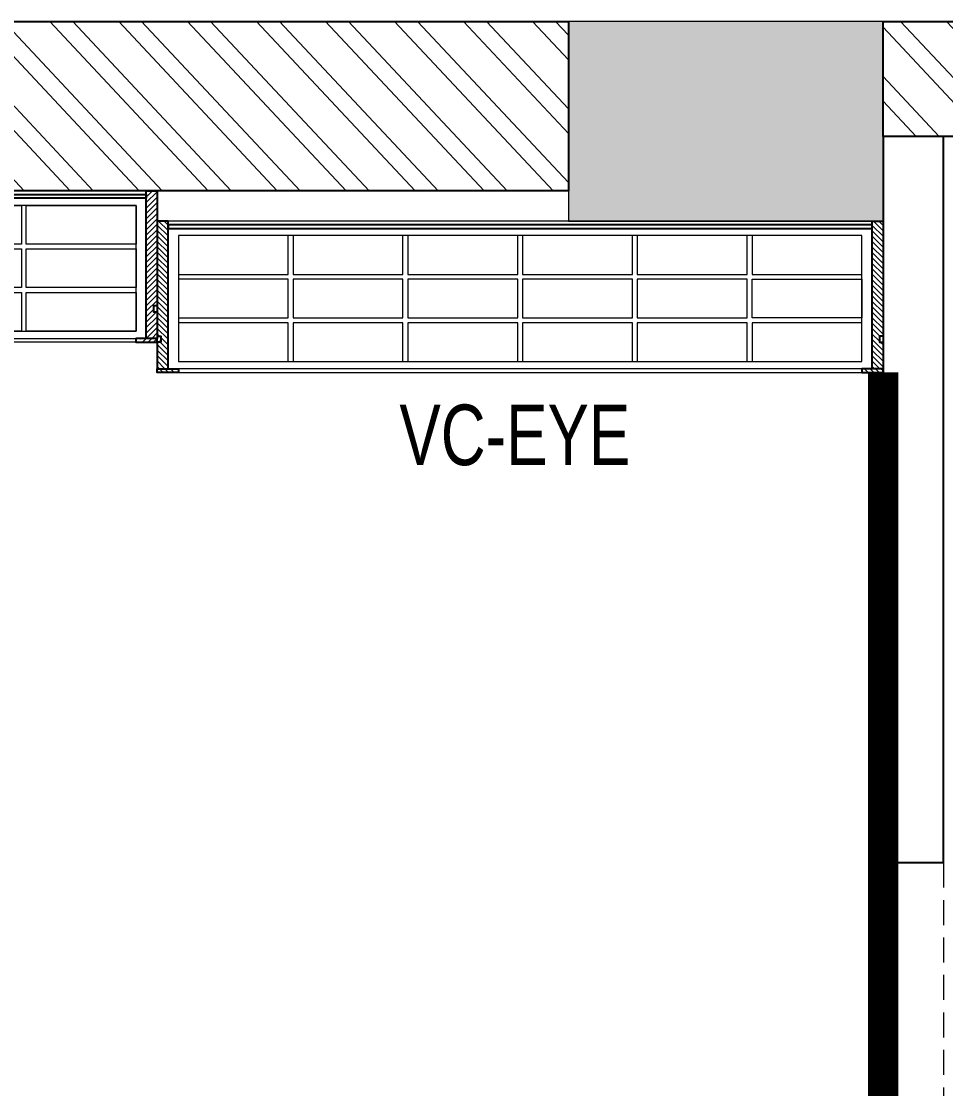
# Model space of a CAD drawing. Header units: feet. Extents: x 5886028 to 5900628, y -5290886 to -5278556.
# Drawn here: x 5893224 to 5894751, y -5280320 to -5278556 of the extents above; entities that cross this region are included whole.
import ezdxf

# ---------------------------------------------------------------- set-up
doc = ezdxf.new("R2010")
doc.units = ezdxf.units.FT
doc.header["$LTSCALE"] = 33
doc.header["$MEASUREMENT"] = 0
doc.linetypes.add('a_p6_plan_L18$0$HIDDEN', pattern=[0.375, 0.25, -0.125])
doc.linetypes.add('ACAD_ISO03W100', pattern=[30, 12, -18])
doc.layers.add('A-WALL', color=1, linetype='Continuous')
for name, color, linetype, lineweight in [('Column', 243, 'Continuous', 9), ('LENS-CURTAIN', 5, 'a_p6_plan_L18$0$HIDDEN', 9), ('LENS_DIMENSION', 193, 'Continuous', 0), ('LENS_PARTITION', 21, 'Continuous', 25), ('LK-FF&E WALL', 1, 'Continuous', 9), ('LK-MIRROR', 133, 'Continuous', 13), ('LN-ELEVATION-1', 81, 'Continuous', 25), ('LN-ELEVATION-2', 103, 'Continuous', 20), ('LN-ELEVATION-3', 125, 'Continuous', 18), ('LN-HATCH', 251, 'Continuous', 0), ('PLANO-TXT', 252, 'Continuous', 5)]:
    doc.layers.add(name, color=color, linetype=linetype, lineweight=lineweight)
doc.styles.add('LK TXT', font='GILC____.TTF', dxfattribs={"height": 100})
pattern_1 = [(45, (7858054.083674966, 3504049.203216764), (-4.490128060534575, 4.490128060534575), [])]
pattern_2 = [(45, (7858558.917008298, 3503823.203216763), (-4.490128060534575, 4.490128060534575), [])]

# ---------------------------------------------------------------- blocks, each defined once
blk = doc.blocks.new('A$C2f5dd23c')
at = {"layer": 'Column'}
h = blk.add_hatch(color=8, dxfattribs=at)
h.dxf.hatch_style = 1
h.paths.add_polyline_path([(-8420, 12000), (-8420, 12330), (-8940, 12330), (-8940, 12000)])
h.paths.add_polyline_path([(-8420, 0), (-8420, 520), (-8940, 520), (-8940, 0)])
h.paths.add_polyline_path([(-8420, 6000), (-8420, 6520), (-8940, 6520), (-8940, 6000)])
h.paths.add_polyline_path([(-2440, 12000), (-2440, 12330), (-2960, 12330), (-2960, 12000)])
h.paths.add_polyline_path([(-2440, 0), (-2440, 520), (-2960, 520), (-2960, 0)])
h.paths.add_polyline_path([(-2440, 6000), (-2440, 6520), (-2960, 6520), (-2960, 6000)])
h.paths.add_polyline_path([(0, 6520), (0, 6180), (-260, 6180), (-260, 6520)])
h.paths.add_polyline_path([(3540, 6180), (3540, 6510.000000476837), (3020, 6510.000000476837), (3020, 6180)])
h.paths.add_polyline_path([(3540, 12000), (3540, 12330), (3020, 12330), (3020, 12000)])
at = {"layer": 'LN-HATCH'}
h = blk.add_hatch(dxfattribs=at)
h.set_pattern_fill('ANSI32', color=256, scale=222, angle=268.1105192815815)
h.set_pattern_definition([(313.1105192815815, (-3373823.442878878, 5462012.521852432), (60.77556509153959, 56.89370077437428), []), (313.1105192815815, (-3373824.736833648, 5461973.298763876), (60.77556509153959, 56.89370077437428), [])])
h.paths.add_polyline_path([(-2960, 280.0000004768372), (-8420, 280.0000004768372), (-8420, 0), (-2960, 0)])
h.paths.add_polyline_path([(-260, 6180), (-260, 280.0000004768372), (-2440, 280.0000004768372), (-2440, 0), (0, 0), (0, 6180)])
h.paths.add_polyline_path([(1740, 6460), (1890, 6460), (1890, 8860.000000476837), (1740, 8860.000000476837)])
h.paths.add_polyline_path([(3020, 6460), (0, 6460), (0, 6180), (3020, 6180)])
h.paths.add_polyline_path([(3260, 7555), (3540, 7555), (3540, 6510.000000476837), (3260, 6510.000000476837)])
h.paths.add_polyline_path([(3260, 12000), (3540, 12000), (3540, 7855), (3260, 7855)])
h.paths.add_polyline_path([(2640, 8860.000000476837), (3260, 8860.000000476837), (3260, 8710), (2640, 8710)])
h.paths.add_polyline_path([(-2440, 12330), (3020, 12330), (3020, 12140), (-2440, 12140)])
h.paths.add_polyline_path([(-8420, 12330), (-2960, 12330), (-2960, 12050.00000047683), (-8420, 12050.00000047683)])
at = {"layer": 'A-WALL'}
for points in [[(-8420, 12330), (-2960, 12330), (-2960, 12050.00000047683), (-8420, 12050.00000047683)], [(-2440, 12330), (3020, 12330), (3020, 12140), (-2440, 12140)]]:
    blk.add_lwpolyline(points, close=True, dxfattribs=at)
at = {"layer": 'Column'}
blk.add_lwpolyline([(-2440, 12000), (-2440, 12330), (-2960, 12330), (-2960, 12000)], close=True, dxfattribs=at)
blk = doc.blocks.new('VC HD 1200')
at = {"layer": 'LN-HATCH', "ltscale": 0.5}
h = blk.add_hatch(dxfattribs=at)
h.set_pattern_fill('ANSI31', color=256, scale=2)
h.set_pattern_definition([(45, (3760859.752907088, 1795248.935917533), (-4.490128060534575, 4.490128060534575), [])])
h.paths.add_polyline_path([(-1200, 250), (-1200, 60), (-1194, 60), (-1194, 50), (-1200, 50), (-1200, 6), (-1182, 6), (-1182, 250)])
h = blk.add_hatch(dxfattribs=at)
h.set_pattern_fill('ANSI31', color=256, scale=2)
h.set_pattern_definition(pattern_1)
h.paths.add_polyline_path([(0, 250), (0, 60), (-6, 60), (-6, 50), (0, 50), (0, 6), (-18, 6), (-18, 250)])
h = blk.add_hatch(dxfattribs=at)
h.set_pattern_fill('ANSI31', color=256, scale=2)
h.set_pattern_definition([(45, (7858047.083674965, 3504049.203216764), (-4.490128060534575, 4.490128060534575), [])])
h.paths.add_polyline_path([(-1165, 6), (-1165, 0), (-1200, 0), (-1200, 6)])
h = blk.add_hatch(dxfattribs=at)
h.set_pattern_fill('ANSI31', color=256, scale=2)
h.set_pattern_definition(pattern_1)
h.paths.add_polyline_path([(-28, 6), (-28, 0), (0, 0), (0, 6)])
at = {"layer": 'LN-ELEVATION-1', "ltscale": 0.5}
for points in [[(-1200, 250), (-1200, 60), (-1194, 60), (-1194, 50), (-1200, 50), (-1200, 6), (-1182, 6), (-1182, 250)], [(0, 250), (0, 60), (-6, 60), (-6, 50), (0, 50), (0, 6), (-18, 6), (-18, 250)], [(-18, 238), (-1182, 238), (-1182, 244), (-18, 244)], [(-1165, 6), (-1165, 0), (-1200, 0), (-1200, 6)], [(-35, 6), (-35, 0), (0, 0), (0, 6)]]:
    blk.add_lwpolyline(points, close=True, dxfattribs=at)
at = {"layer": 'LN-ELEVATION-3', "ltscale": 0.5}
for p, q in [((-1182, 250), (-18, 250)), ((-1165, 6), (-35, 6)), ((-35, 0), (-1165, 0))]:
    blk.add_line(p, q, dxfattribs=at)
for points in [[(-1165.000000000465, 226), (-35, 226), (-35, 18), (-1165.000000000465, 18)], [(-1165.000000000465, 226), (-983.3333333334886, 226), (-983.3333333334886, 162), (-1165.000000000465, 162)], [(-975.3333333334886, 226), (-793.6666666665112, 226), (-793.6666666665112, 162), (-975.3333333334886, 162)], [(-785.6666666665112, 226), (-603.9999999995342, 226), (-603.9999999995342, 162), (-785.6666666665112, 162)], [(-595.9999999995342, 226), (-414.3333333325572, 226), (-414.3333333325572, 162), (-595.9999999995342, 162)], [(-406.3333333325572, 226), (-224.6666666655801, 226), (-224.6666666655801, 162), (-406.3333333325572, 162)], [(-216.6666666655801, 226), (-34.99999999860302, 226), (-34.99999999860302, 162), (-216.6666666655801, 162)], [(-1165.000000000465, 90), (-983.3333333334886, 90), (-983.3333333334886, 154), (-1165.000000000465, 154)], [(-975.3333333334886, 154), (-793.6666666665112, 154), (-793.6666666665112, 90), (-975.3333333334886, 90)], [(-785.6666666665112, 154), (-603.9999999995342, 154), (-603.9999999995342, 90), (-785.6666666665112, 90)], [(-595.9999999995342, 154), (-414.3333333325572, 154), (-414.3333333325572, 90), (-595.9999999995342, 90)], [(-406.3333333325572, 154), (-224.6666666655801, 154), (-224.6666666655801, 90), (-406.3333333325572, 90)], [(-216.6666666655801, 154), (-34.99999999860302, 154), (-34.99999999860302, 90), (-216.6666666655801, 90)], [(-1165.000000000465, 82), (-983.3333333334886, 82), (-983.3333333334886, 18), (-1165.000000000465, 18)], [(-975.3333333334886, 82), (-793.6666666665112, 82), (-793.6666666665112, 18), (-975.3333333334886, 18)], [(-785.6666666665112, 82), (-603.9999999995342, 82), (-603.9999999995342, 18), (-785.6666666665112, 18)], [(-595.9999999995342, 82), (-414.3333333325572, 82), (-414.3333333325572, 18), (-595.9999999995342, 18)], [(-406.3333333325572, 82), (-224.6666666655801, 82), (-224.6666666655801, 18), (-406.3333333325572, 18)], [(-216.6666666655801, 82), (-34.99999999860302, 82), (-34.99999999860302, 18), (-216.6666666655801, 18)]]:
    blk.add_lwpolyline(points, close=True, dxfattribs=at)
blk = doc.blocks.new('VC HD 1010')
at = {"layer": 'LN-HATCH', "ltscale": 0.5}
h = blk.add_hatch(dxfattribs=at)
h.set_pattern_fill('ANSI31', color=256, scale=2)
h.set_pattern_definition([(45, (3761554.586240421, 1795022.935917533), (-4.490128060534575, 4.490128060534575), [])])
h.paths.add_polyline_path([(-505.166666666977, 24), (-505.166666666977, -166), (-499.1666666669771, -166), (-499.1666666669771, -176), (-505.166666666977, -176), (-505.166666666977, -220), (-487.1666666669772, -220), (-487.1666666669772, 24)])
h = blk.add_hatch(dxfattribs=at)
h.set_pattern_fill('ANSI31', color=256, scale=2)
h.set_pattern_definition(pattern_2)
h.paths.add_polyline_path([(504.8333333330228, 24), (504.8333333330228, -166), (498.8333333330228, -166), (498.8333333330228, -176), (504.8333333330228, -176), (504.8333333330228, -220), (486.8333333330228, -220), (486.8333333330228, 24)])
h = blk.add_hatch(dxfattribs=at)
h.set_pattern_fill('ANSI31', color=256, scale=2)
h.set_pattern_definition([(45, (7858741.917008297, 3503823.203216763), (-4.490128060534575, 4.490128060534575), [])])
h.paths.add_polyline_path([(-470.1666666669772, -220), (-470.1666666669772, -226), (-505.166666666977, -226), (-505.166666666977, -220)])
h = blk.add_hatch(dxfattribs=at)
h.set_pattern_fill('ANSI31', color=256, scale=2)
h.set_pattern_definition(pattern_2)
h.paths.add_polyline_path([(476.8333333330228, -220), (476.8333333330228, -226), (511.8333333330228, -226), (511.8333333330228, -220)])
at = {"layer": 'LN-ELEVATION-1', "ltscale": 0.5}
for points in [[(-505.166666666977, 24), (-505.166666666977, -166), (-499.1666666669771, -166), (-499.1666666669771, -176), (-505.166666666977, -176), (-505.166666666977, -220), (-487.1666666669772, -220), (-487.1666666669772, 24)], [(486.8333333330228, 12), (-487.1666666669772, 12), (-487.1666666669772, 18), (486.8333333330228, 18)], [(504.8333333330228, 24), (504.8333333330228, -166), (498.8333333330228, -166), (498.8333333330228, -176), (504.8333333330228, -176), (504.8333333330228, -220), (486.8333333330228, -220), (486.8333333330228, 24)], [(-470.1666666669772, -220), (-470.1666666669772, -226), (-505.166666666977, -226), (-505.166666666977, -220)], [(469.8333333330228, -220), (469.8333333330228, -226), (504.8333333330228, -226), (504.8333333330228, -220)]]:
    blk.add_lwpolyline(points, close=True, dxfattribs=at)
at = {"layer": 'LN-ELEVATION-2', "ltscale": 0.5}
blk.add_lwpolyline([(470.1666666674428, 0), (-470.1666666674428, 0), (-470.1666666674428, -208), (470.1666666674428, -208)], close=True, dxfattribs=at)
at = {"layer": 'LN-ELEVATION-3', "ltscale": 0.5}
for p, q in [((-487.1666666669772, 24), (486.8333333330228, 24)), ((-470.1666666669772, -220), (469.8333333330228, -220)), ((469.8333333330228, -226), (-470.1666666669772, -226))]:
    blk.add_line(p, q, dxfattribs=at)
for points in [[(-470.1666666674428, 0), (-288.5000000004657, 0), (-288.5000000004657, -64), (-470.1666666674428, -64)], [(-280.5000000004657, 0), (-98.83333333348855, 0), (-98.83333333348855, -64), (-280.5000000004657, -64)], [(-90.83333333348855, 0), (90.83333333348855, 0), (90.83333333348855, -64), (-90.83333333348855, -64)], [(98.83333333348855, 0), (280.5000000004657, 0), (280.5000000004657, -64), (98.83333333348855, -64)], [(288.5000000004657, 0), (470.1666666674428, 0), (470.1666666674428, -64), (288.5000000004657, -64)], [(-470.1666666674428, -136), (-288.5000000004657, -136), (-288.5000000004657, -72), (-470.1666666674428, -72)], [(-280.5000000004657, -72), (-98.83333333348855, -72), (-98.83333333348855, -136), (-280.5000000004657, -136)], [(-90.83333333348855, -72), (90.83333333348855, -72), (90.83333333348855, -136), (-90.83333333348855, -136)], [(98.83333333348855, -72), (280.5000000004657, -72), (280.5000000004657, -136), (98.83333333348855, -136)], [(288.5000000004657, -72), (470.1666666674428, -72), (470.1666666674428, -136), (288.5000000004657, -136)], [(-470.1666666674428, -144), (-288.5000000004657, -144), (-288.5000000004657, -208), (-470.1666666674428, -208)], [(-280.5000000004657, -144), (-98.83333333348855, -144), (-98.83333333348855, -208), (-280.5000000004657, -208)], [(-90.83333333348855, -144), (90.83333333348855, -144), (90.83333333348855, -208), (-90.83333333348855, -208)], [(98.83333333348855, -144), (280.5000000004657, -144), (280.5000000004657, -208), (98.83333333348855, -208)], [(288.5000000004657, -144), (470.1666666674428, -144), (470.1666666674428, -208), (288.5000000004657, -208)]]:
    blk.add_lwpolyline(points, close=True, dxfattribs=at)

msp = doc.modelspace()

# ---------------------------------------------------------------- linework, layer by layer
at = {"layer": 'LENS-CURTAIN', "ltscale": 5}
msp.add_lwpolyline([(5894648.092826725, -5279946.212095684), (5894748.092826725, -5279946.212095684), (5894748.092826725, -5280696.212095684), (5894648.092826725, -5280696.212095684)], close=True, dxfattribs=at)
at = {"layer": 'LENS_PARTITION'}
msp.add_lwpolyline([(5894748.092826725, -5278746.212095684), (5894648.092826725, -5278746.212095684), (5894648.092826725, -5279946.212095684), (5894748.092826725, -5279946.212095684)], close=True, dxfattribs=at)
at = {"layer": 'LK-MIRROR', "linetype": 'ACAD_ISO03W100', "ltscale": 0.05, "const_width": 50}
msp.add_lwpolyline([(5894648.092826725, -5281246.212095684), (5894648.092826725, -5279136.212095678)], dxfattribs=at)

# ---------------------------------------------------------------- block references
at = {"layer": 'LENS_DIMENSION'}
msp.add_blockref('A$C2f5dd23c', (5897088.092826726, -5290886.212095684), dxfattribs=at)
at = {"layer": 'LK-FF&E WALL'}
msp.add_blockref('VC HD 1010', (5892943.259493392, -5278860.212095207), dxfattribs=at)
at = {"layer": 'LK-FF&E WALL', "xscale": -1}
msp.add_blockref('VC HD 1200', (5893448.092826726, -5279136.212095678), dxfattribs=at)

# ---------------------------------------------------------------- texts
at = {"layer": 'PLANO-TXT', "linetype": 'Continuous', "ltscale": 3, "insert": (5894039.318730159, -5279240.14144455), "char_height": 100, "width": 244.6773255813953, "attachment_point": 5, "style": 'LK TXT'}
msp.add_mtext('VC-EYE', dxfattribs=at)

doc.saveas('drawing.dxf')
